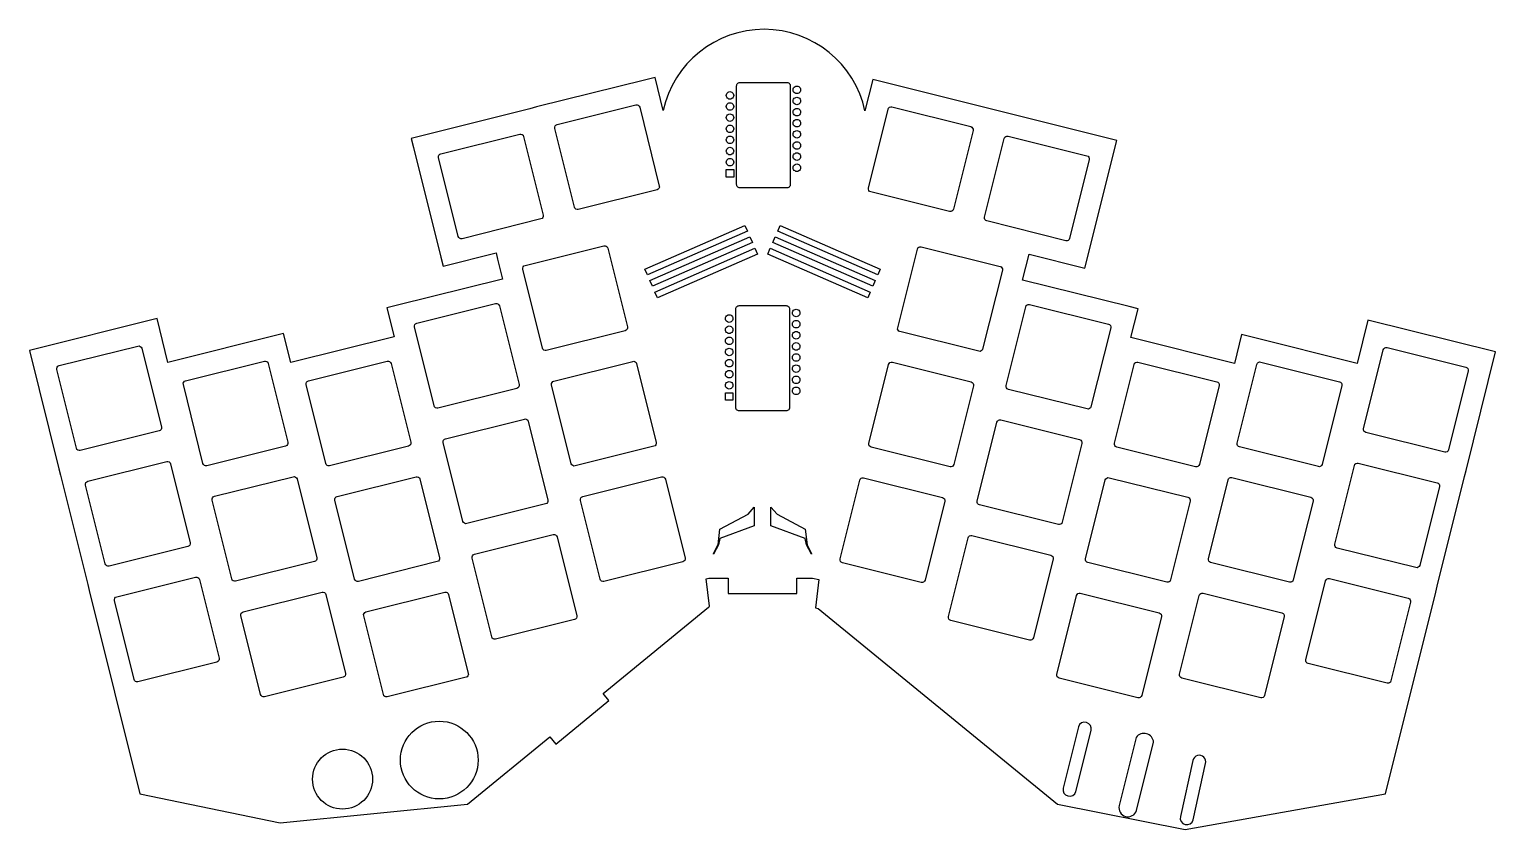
# Model space of a CAD drawing. Header units: millimetres. Extents: x -235 to -1, y -4 to 124.
import ezdxf

# ---------------------------------------------------------------- set-up
doc = ezdxf.new("R2010")
doc.units = ezdxf.units.MM
doc.layers.get('0').update_dxf_attribs({"linetype": 'CONTINUOUS'})

msp = doc.modelspace()

# ---------------------------------------------------------------- linework, layer by layer
for points in [[(-126.45, 31.52), (-126.38, 31.54), (-126.28, 31.65), (-126.82, 36.06), (-126.42, 36.17), (-123.32, 36.17), (-123.32, 33.67), (-112.32, 33.67), (-112.32, 36.17), (-109.81, 36.17), (-108.81, 35.92), (-109.37, 31.42), (-108.93, 31.31), (-70.64, 0), (-50.21, -4.08), (-18.19, 1.65), (-10.15, 33.92), (-9.9, 34.89), (-5.54, 52.4), (-5.3, 53.37), (-0.57, 72.34), (-20.99, 77.43), (-22.72, 70.5), (-39.75, 74.75), (-41.2, 75.12), (-42.35, 70.49), (-58.9, 74.62), (-57.75, 79.24), (-59.2, 79.6), (-76.23, 83.84), (-75.2, 87.96), (-66.27, 85.74), (-61.18, 106.16), (-80.15, 110.89), (-81.22, 111.19), (-100.19, 115.92), (-101.44, 110.88, 0.807551), (-133.7, 110.95), (-135.02, 116.24), (-136.48, 115.88), (-153.99, 111.52), (-155.06, 111.21), (-174.03, 106.49), (-173.67, 105.03), (-169.3, 87.52), (-168.93, 86.06), (-160.45, 88.18), (-160.19, 87.16), (-159.4, 83.99), (-176.43, 79.75), (-177.89, 79.39), (-176.74, 74.76), (-193.28, 70.64), (-194.43, 75.26), (-212.92, 70.65), (-214.67, 77.68), (-235.09, 72.58), (-230.36, 53.61), (-230.12, 52.64), (-225.75, 35.13), (-225.51, 34.16), (-217.4, 1.64), (-195, -3), (-165, 0), (-151.84, 10.76), (-150.89, 9.6), (-142.38, 16.56), (-143.33, 17.72)], [(-137.47, 111.49), (-134.33, 98.87, -0.414214), (-134.69, 98.27), (-147.3, 95.12, -0.414214), (-147.91, 95.49), (-151.05, 108.1, -0.414214), (-150.69, 108.71), (-138.08, 111.85, -0.414214)], [(-84.16, 107.78), (-87.3, 95.16, -0.414214), (-87.91, 94.8), (-100.52, 97.94, -0.414214), (-100.88, 98.55), (-97.74, 111.16, -0.414214), (-97.13, 111.53), (-84.52, 108.38, -0.414214)], [(-156.05, 106.82), (-152.91, 94.21, -0.414214), (-153.27, 93.6), (-165.89, 90.45, -0.414214), (-166.49, 90.82), (-169.64, 103.43, -0.414214), (-169.27, 104.04), (-156.66, 107.18, -0.414214)], [(-65.57, 103.11), (-68.72, 90.49, -0.414214), (-69.32, 90.13), (-81.94, 93.28, -0.414214), (-82.3, 93.88), (-79.16, 106.49, -0.414214), (-78.55, 106.86), (-65.94, 103.71, -0.414214)], [(-142.58, 88.95), (-139.43, 76.34, -0.414214), (-139.8, 75.73), (-152.41, 72.58, -0.414214), (-153.02, 72.95), (-156.16, 85.56, -0.414214), (-155.8, 86.17), (-143.19, 89.31, -0.414214)], [(-79.47, 85.41), (-82.62, 72.8, -0.414214), (-83.22, 72.44), (-95.84, 75.58, -0.414214), (-96.2, 76.19), (-93.06, 88.8, -0.414214), (-92.45, 89.16), (-79.84, 86.02, -0.414214)], [(-159.91, 79.72), (-156.77, 67.11, -0.414214), (-157.13, 66.5), (-169.74, 63.35, -0.414214), (-170.35, 63.72), (-173.5, 76.33, -0.414214), (-173.13, 76.94), (-160.52, 80.08, -0.414214)], [(-62.14, 76.18), (-65.29, 63.57, -0.414214), (-65.89, 63.21), (-78.51, 66.35, -0.414214), (-78.87, 66.96), (-75.72, 79.57, -0.414214), (-75.12, 79.93), (-62.5, 76.79, -0.414214)], [(-217.11, 72.92), (-213.97, 60.3, -0.414214), (-214.33, 59.7), (-226.95, 56.55, -0.414214), (-227.55, 56.92), (-230.7, 69.53, -0.414214), (-230.33, 70.14), (-217.72, 73.28, -0.414214)], [(-4.96, 69.29), (-8.1, 56.68, -0.414214), (-8.71, 56.31), (-21.32, 59.46, -0.414214), (-21.69, 60.06), (-18.54, 72.68, -0.414214), (-17.94, 73.04), (-5.32, 69.9, -0.414214)], [(-196.88, 70.5), (-193.73, 57.89, -0.414214), (-194.1, 57.28), (-206.71, 54.14, -0.414214), (-207.32, 54.5), (-210.46, 67.12, -0.414214), (-210.1, 67.72), (-197.49, 70.87, -0.414214)], [(-177.24, 70.49), (-174.1, 57.88, -0.414214), (-174.46, 57.27), (-187.08, 54.12, -0.414214), (-187.68, 54.49), (-190.83, 67.1, -0.414214), (-190.46, 67.71), (-177.85, 70.85, -0.414214)], [(-137.97, 70.47), (-134.83, 57.85, -0.414214), (-135.19, 57.25), (-147.8, 54.1, -0.414214), (-148.41, 54.46), (-151.55, 67.08, -0.414214), (-151.19, 67.68), (-138.58, 70.83, -0.414214)], [(-84.08, 66.93), (-87.23, 54.32, -0.414214), (-87.83, 53.95), (-100.45, 57.1, -0.414214), (-100.81, 57.7), (-97.67, 70.32, -0.414214), (-97.06, 70.68), (-84.45, 67.54, -0.414214)], [(-44.81, 66.95), (-47.95, 54.34, -0.414214), (-48.56, 53.98), (-61.17, 57.12, -0.414214), (-61.54, 57.73), (-58.39, 70.34, -0.414214), (-57.79, 70.71), (-45.17, 67.56, -0.414214)], [(-25.17, 66.97), (-28.32, 54.35, -0.414214), (-28.92, 53.99), (-41.54, 57.13, -0.414214), (-41.9, 57.74), (-38.76, 70.35, -0.414214), (-38.15, 70.72), (-25.54, 67.57, -0.414214)], [(-155.3, 61.24), (-152.16, 48.62, -0.414214), (-152.52, 48.02), (-165.14, 44.87, -0.414214), (-165.74, 45.23), (-168.89, 57.85, -0.414214), (-168.52, 58.45), (-155.91, 61.6, -0.414214)], [(-66.75, 57.7), (-69.89, 45.09, -0.414214), (-70.5, 44.72), (-83.11, 47.87, -0.414214), (-83.48, 48.47), (-80.33, 61.09, -0.414214), (-79.73, 61.45), (-67.11, 58.31, -0.414214)], [(-212.51, 54.43), (-209.36, 41.82, -0.414214), (-209.73, 41.21), (-222.34, 38.07, -0.414214), (-222.95, 38.43), (-226.09, 51.05, -0.414214), (-225.73, 51.65), (-213.11, 54.8, -0.414214)], [(-9.57, 50.81), (-12.71, 38.19, -0.414214), (-13.32, 37.83), (-25.93, 40.97, -0.414214), (-26.3, 41.58), (-23.15, 54.19, -0.414214), (-22.55, 54.56), (-9.93, 51.41, -0.414214)], [(-192.27, 52.02), (-189.13, 39.4, -0.414214), (-189.49, 38.8), (-202.1, 35.65, -0.414214), (-202.71, 36.02), (-205.85, 48.63, -0.414214), (-205.49, 49.24), (-192.88, 52.38, -0.414214)], [(-172.63, 52.01), (-169.49, 39.39, -0.414214), (-169.85, 38.79), (-182.47, 35.64, -0.414214), (-183.07, 36.01), (-186.22, 48.62, -0.414214), (-185.85, 49.22), (-173.24, 52.37, -0.414214)], [(-133.36, 51.98), (-130.22, 39.37, -0.414214), (-130.58, 38.76), (-143.19, 35.62, -0.414214), (-143.8, 35.98), (-146.95, 48.59, -0.414214), (-146.58, 49.2), (-133.97, 52.35, -0.414214)], [(-88.69, 48.44), (-91.83, 35.83, -0.414214), (-92.44, 35.47), (-105.05, 38.61, -0.414214), (-105.42, 39.22), (-102.27, 51.83, -0.414214), (-101.67, 52.2), (-89.05, 49.05, -0.414214)], [(-49.42, 48.47), (-52.56, 35.86, -0.414214), (-53.17, 35.49), (-65.78, 38.64, -0.414214), (-66.15, 39.24), (-63, 51.86, -0.414214), (-62.4, 52.22), (-49.78, 49.08, -0.414214)], [(-29.78, 48.48), (-32.93, 35.87, -0.414214), (-33.53, 35.5), (-46.15, 38.65, -0.414214), (-46.51, 39.26), (-43.36, 51.87, -0.414214), (-42.76, 52.23), (-30.14, 49.09, -0.414214)], [(-150.69, 42.75), (-147.55, 30.14, -0.414214), (-147.91, 29.53), (-160.53, 26.39, -0.414214), (-161.13, 26.75), (-164.28, 39.36, -0.414214), (-163.91, 39.97), (-151.3, 43.12, -0.414214)], [(-71.36, 39.22), (-74.5, 26.6, -0.414214), (-75.11, 26.24), (-87.72, 29.38, -0.414214), (-88.09, 29.99), (-84.94, 42.6, -0.414214), (-84.34, 42.97), (-71.72, 39.82, -0.414214)], [(-207.9, 35.95), (-204.75, 23.34, -0.414214), (-205.12, 22.73), (-217.73, 19.58, -0.414214), (-218.34, 19.95), (-221.48, 32.56, -0.414214), (-221.12, 33.17), (-208.5, 36.31, -0.414214)], [(-14.18, 32.32), (-17.32, 19.71, -0.414214), (-17.93, 19.34), (-30.54, 22.49, -0.414214), (-30.91, 23.09), (-27.76, 35.71, -0.414214), (-27.15, 36.07), (-14.54, 32.93, -0.414214)], [(-187.66, 33.53), (-184.52, 20.92, -0.414214), (-184.88, 20.31), (-197.5, 17.17, -0.414214), (-198.1, 17.53), (-201.25, 30.15, -0.414214), (-200.88, 30.75), (-188.27, 33.9, -0.414214)], [(-168.03, 33.52), (-164.88, 20.91, -0.414214), (-165.24, 20.3), (-177.86, 17.16, -0.414214), (-178.46, 17.52), (-181.61, 30.13, -0.414214), (-181.25, 30.74), (-168.63, 33.89, -0.414214)], [(-54.03, 29.99), (-57.17, 17.37, -0.414214), (-57.78, 17.01), (-70.39, 20.15, -0.414214), (-70.75, 20.76), (-67.61, 33.37, -0.414214), (-67, 33.74), (-54.39, 30.59, -0.414214)], [(-34.39, 30), (-37.53, 17.38, -0.414214), (-38.14, 17.02), (-50.75, 20.17, -0.414214), (-51.12, 20.77), (-47.97, 33.39, -0.414214), (-47.37, 33.75), (-34.75, 30.6, -0.414214)], [(-69.76, 2.54, 0.936679), (-67.7, 2), (-65.27, 11.78, 0.967157), (-67.31, 12.37)], [(-60.78, -0.23, 0.97258), (-58, -1), (-55.28, 9.9, 0.704857), (-58.06, 10.67)], [(-51, -2, 0.986208), (-48.95, -2.49), (-46.95, 6.51, 1.013985), (-49, 7)]]:
    msp.add_lwpolyline(points, format="xyb", close=True)
for points in [[(-121.43, 98.59), (-121.55, 98.61), (-121.67, 98.65), (-121.77, 98.71), (-121.86, 98.8), (-121.92, 98.9), (-121.96, 99.02), (-121.98, 99.14), (-121.98, 114.89), (-121.96, 115.01), (-121.92, 115.13), (-121.86, 115.24), (-121.77, 115.32), (-121.67, 115.39), (-121.55, 115.43), (-121.43, 115.44), (-113.93, 115.44), (-113.8, 115.43), (-113.69, 115.39), (-113.58, 115.32), (-113.5, 115.24), (-113.43, 115.13), (-113.39, 115.01), (-113.38, 114.89), (-113.38, 99.14), (-113.39, 99.02), (-113.43, 98.9), (-113.5, 98.8), (-113.58, 98.71), (-113.69, 98.65), (-113.8, 98.61), (-113.93, 98.59)], [(-122.87, 113.95), (-122.73, 113.89), (-122.61, 113.8), (-122.51, 113.67), (-122.45, 113.53), (-122.43, 113.37), (-122.45, 113.22), (-122.51, 113.07), (-122.61, 112.95), (-122.73, 112.85), (-122.87, 112.79), (-123.03, 112.77), (-123.19, 112.79), (-123.33, 112.85), (-123.45, 112.95), (-123.55, 113.07), (-123.61, 113.22), (-123.63, 113.37), (-123.61, 113.53), (-123.55, 113.67), (-123.45, 113.8), (-123.33, 113.89), (-123.19, 113.95), (-123.03, 113.97)], [(-111.81, 113.96), (-111.91, 113.84), (-112.03, 113.74), (-112.17, 113.68), (-112.33, 113.66), (-112.49, 113.68), (-112.63, 113.74), (-112.75, 113.84), (-112.85, 113.96), (-112.91, 114.11), (-112.93, 114.26), (-112.91, 114.42), (-112.85, 114.56), (-112.75, 114.69), (-112.63, 114.78), (-112.49, 114.84), (-112.33, 114.86), (-112.17, 114.84), (-112.03, 114.78), (-111.91, 114.69), (-111.81, 114.56), (-111.75, 114.42), (-111.73, 114.26), (-111.75, 114.11)], [(-111.75, 112.33), (-111.81, 112.18), (-111.91, 112.06), (-112.03, 111.96), (-112.17, 111.9), (-112.33, 111.88), (-112.49, 111.9), (-112.63, 111.96), (-112.75, 112.06), (-112.85, 112.18), (-112.91, 112.33), (-112.93, 112.48), (-112.91, 112.64), (-112.85, 112.78), (-112.75, 112.91), (-112.63, 113), (-112.49, 113.06), (-112.33, 113.08), (-112.17, 113.06), (-112.03, 113), (-111.91, 112.91), (-111.81, 112.78), (-111.75, 112.64), (-111.73, 112.48)], [(-122.61, 111.17), (-122.73, 111.07), (-122.87, 111.01), (-123.03, 110.99), (-123.19, 111.01), (-123.33, 111.07), (-123.45, 111.17), (-123.55, 111.29), (-123.61, 111.44), (-123.63, 111.59), (-123.61, 111.75), (-123.55, 111.89), (-123.45, 112.02), (-123.33, 112.11), (-123.19, 112.17), (-123.03, 112.19), (-122.87, 112.17), (-122.73, 112.11), (-122.61, 112.02), (-122.51, 111.89), (-122.45, 111.75), (-122.43, 111.59), (-122.45, 111.44), (-122.51, 111.29)], [(-123.19, 109.23), (-123.33, 109.29), (-123.45, 109.39), (-123.55, 109.51), (-123.61, 109.66), (-123.63, 109.81), (-123.61, 109.97), (-123.55, 110.11), (-123.45, 110.24), (-123.33, 110.33), (-123.19, 110.39), (-123.03, 110.41), (-122.87, 110.39), (-122.73, 110.33), (-122.61, 110.24), (-122.51, 110.11), (-122.45, 109.97), (-122.43, 109.81), (-122.45, 109.66), (-122.51, 109.51), (-122.61, 109.39), (-122.73, 109.29), (-122.87, 109.23), (-123.03, 109.21)], [(-112.17, 110.12), (-112.33, 110.1), (-112.49, 110.12), (-112.63, 110.18), (-112.75, 110.28), (-112.85, 110.4), (-112.91, 110.55), (-112.93, 110.7), (-112.91, 110.86), (-112.85, 111), (-112.75, 111.13), (-112.63, 111.22), (-112.49, 111.28), (-112.33, 111.3), (-112.17, 111.28), (-112.03, 111.22), (-111.91, 111.13), (-111.81, 111), (-111.75, 110.86), (-111.73, 110.7), (-111.75, 110.55), (-111.81, 110.4), (-111.91, 110.28), (-112.03, 110.18)], [(-123.45, 107.61), (-123.55, 107.73), (-123.61, 107.88), (-123.63, 108.03), (-123.61, 108.19), (-123.55, 108.33), (-123.45, 108.46), (-123.33, 108.55), (-123.19, 108.61), (-123.03, 108.63), (-122.87, 108.61), (-122.73, 108.55), (-122.61, 108.46), (-122.51, 108.33), (-122.45, 108.19), (-122.43, 108.03), (-122.45, 107.88), (-122.51, 107.73), (-122.61, 107.61), (-122.73, 107.51), (-122.87, 107.45), (-123.03, 107.43), (-123.19, 107.45), (-123.33, 107.51)], [(-112.93, 108.92), (-112.91, 109.08), (-112.85, 109.22), (-112.75, 109.35), (-112.63, 109.44), (-112.49, 109.5), (-112.33, 109.52), (-112.17, 109.5), (-112.03, 109.44), (-111.91, 109.35), (-111.81, 109.22), (-111.75, 109.08), (-111.73, 108.92), (-111.75, 108.77), (-111.81, 108.62), (-111.91, 108.5), (-112.03, 108.4), (-112.17, 108.34), (-112.33, 108.32), (-112.49, 108.34), (-112.63, 108.4), (-112.75, 108.5), (-112.85, 108.62), (-112.91, 108.77)], [(-123.45, 105.83), (-123.55, 105.95), (-123.61, 106.1), (-123.63, 106.25), (-123.61, 106.41), (-123.55, 106.55), (-123.45, 106.68), (-123.33, 106.77), (-123.19, 106.83), (-123.03, 106.85), (-122.87, 106.83), (-122.73, 106.77), (-122.61, 106.68), (-122.51, 106.55), (-122.45, 106.41), (-122.43, 106.25), (-122.45, 106.1), (-122.51, 105.95), (-122.61, 105.83), (-122.73, 105.73), (-122.87, 105.67), (-123.03, 105.65), (-123.19, 105.67), (-123.33, 105.73)], [(-111.75, 106.99), (-111.81, 106.84), (-111.91, 106.72), (-112.03, 106.62), (-112.17, 106.56), (-112.33, 106.54), (-112.49, 106.56), (-112.63, 106.62), (-112.75, 106.72), (-112.85, 106.84), (-112.91, 106.99), (-112.93, 107.14), (-112.91, 107.3), (-112.85, 107.44), (-112.75, 107.57), (-112.63, 107.66), (-112.49, 107.72), (-112.33, 107.74), (-112.17, 107.72), (-112.03, 107.66), (-111.91, 107.57), (-111.81, 107.44), (-111.75, 107.3), (-111.73, 107.14)], [(-112.75, 105.79), (-112.63, 105.88), (-112.49, 105.94), (-112.33, 105.96), (-112.17, 105.94), (-112.03, 105.88), (-111.91, 105.79), (-111.81, 105.66), (-111.75, 105.52), (-111.73, 105.36), (-111.75, 105.21), (-111.81, 105.06), (-111.91, 104.94), (-112.03, 104.84), (-112.17, 104.78), (-112.33, 104.76), (-112.49, 104.78), (-112.63, 104.84), (-112.75, 104.94), (-112.85, 105.06), (-112.91, 105.21), (-112.93, 105.36), (-112.91, 105.52), (-112.85, 105.66)], [(-122.51, 104.77), (-122.45, 104.63), (-122.43, 104.47), (-122.45, 104.32), (-122.51, 104.17), (-122.61, 104.05), (-122.73, 103.95), (-122.87, 103.89), (-123.03, 103.87), (-123.19, 103.89), (-123.33, 103.95), (-123.45, 104.05), (-123.55, 104.17), (-123.61, 104.32), (-123.63, 104.47), (-123.61, 104.63), (-123.55, 104.77), (-123.45, 104.9), (-123.33, 104.99), (-123.19, 105.05), (-123.03, 105.07), (-122.87, 105.05), (-122.73, 104.99), (-122.61, 104.9)], [(-122.73, 102.17), (-122.87, 102.11), (-123.03, 102.09), (-123.19, 102.11), (-123.33, 102.17), (-123.45, 102.27), (-123.55, 102.39), (-123.61, 102.54), (-123.63, 102.69), (-123.61, 102.85), (-123.55, 102.99), (-123.45, 103.12), (-123.33, 103.21), (-123.19, 103.27), (-123.03, 103.29), (-122.87, 103.27), (-122.73, 103.21), (-122.61, 103.12), (-122.51, 102.99), (-122.45, 102.85), (-122.43, 102.69), (-122.45, 102.54), (-122.51, 102.39), (-122.61, 102.27)], [(-112.85, 103.88), (-112.75, 104.01), (-112.63, 104.1), (-112.49, 104.16), (-112.33, 104.18), (-112.17, 104.16), (-112.03, 104.1), (-111.91, 104.01), (-111.81, 103.88), (-111.75, 103.74), (-111.73, 103.58), (-111.75, 103.43), (-111.81, 103.28), (-111.91, 103.16), (-112.03, 103.06), (-112.17, 103), (-112.33, 102.98), (-112.49, 103), (-112.63, 103.06), (-112.75, 103.16), (-112.85, 103.28), (-112.91, 103.43), (-112.93, 103.58), (-112.91, 103.74)], [(-122.43, 100.31), (-123.63, 100.31), (-123.63, 101.51), (-122.43, 101.51)], [(-112.03, 101.28), (-112.17, 101.22), (-112.33, 101.2), (-112.49, 101.22), (-112.63, 101.28), (-112.75, 101.38), (-112.85, 101.5), (-112.91, 101.65), (-112.93, 101.8), (-112.91, 101.96), (-112.85, 102.1), (-112.75, 102.23), (-112.63, 102.32), (-112.49, 102.38), (-112.33, 102.4), (-112.17, 102.38), (-112.03, 102.32), (-111.91, 102.23), (-111.81, 102.1), (-111.75, 101.96), (-111.73, 101.8), (-111.75, 101.65), (-111.81, 101.5), (-111.91, 101.38)], [(-120.64, 92.58), (-120.24, 91.66), (-136.24, 84.66), (-136.64, 85.58)], [(-115, 92.58), (-99, 85.58), (-99.4, 84.66), (-115.4, 91.66)], [(-135.84, 83.75), (-119.84, 90.75), (-119.44, 89.83), (-135.44, 82.83)], [(-99.8, 83.75), (-100.2, 82.83), (-116.2, 89.83), (-115.8, 90.75)], [(-135.04, 81.92), (-119.04, 88.92), (-118.64, 88), (-134.64, 81)], [(-100.6, 81.92), (-101, 81), (-117, 88), (-116.6, 88.92)], [(-122.08, 79.31), (-122.04, 79.43), (-121.98, 79.54), (-121.89, 79.62), (-121.79, 79.69), (-121.67, 79.73), (-121.55, 79.74), (-114.05, 79.74), (-113.93, 79.73), (-113.81, 79.69), (-113.7, 79.62), (-113.62, 79.54), (-113.55, 79.43), (-113.51, 79.31), (-113.5, 79.19), (-113.5, 63.44), (-113.51, 63.32), (-113.55, 63.2), (-113.62, 63.1), (-113.7, 63.01), (-113.81, 62.95), (-113.93, 62.91), (-114.05, 62.89), (-121.55, 62.89), (-121.67, 62.91), (-121.79, 62.95), (-121.89, 63.01), (-121.98, 63.1), (-122.04, 63.2), (-122.08, 63.32), (-122.1, 63.44), (-122.1, 79.19)], [(-123.45, 78.19), (-123.31, 78.25), (-123.15, 78.27), (-122.99, 78.25), (-122.85, 78.19), (-122.73, 78.1), (-122.63, 77.97), (-122.57, 77.83), (-122.55, 77.67), (-122.57, 77.52), (-122.63, 77.37), (-122.73, 77.25), (-122.85, 77.15), (-122.99, 77.09), (-123.15, 77.07), (-123.31, 77.09), (-123.45, 77.15), (-123.57, 77.25), (-123.67, 77.37), (-123.73, 77.52), (-123.75, 77.67), (-123.73, 77.83), (-123.67, 77.97), (-123.57, 78.1)], [(-112.45, 77.96), (-112.61, 77.98), (-112.75, 78.04), (-112.87, 78.14), (-112.97, 78.26), (-113.03, 78.41), (-113.05, 78.56), (-113.03, 78.72), (-112.97, 78.86), (-112.87, 78.99), (-112.75, 79.08), (-112.61, 79.14), (-112.45, 79.16), (-112.29, 79.14), (-112.15, 79.08), (-112.03, 78.99), (-111.93, 78.86), (-111.87, 78.72), (-111.85, 78.56), (-111.87, 78.41), (-111.93, 78.26), (-112.03, 78.14), (-112.15, 78.04), (-112.29, 77.98)], [(-122.73, 75.47), (-122.85, 75.37), (-122.99, 75.31), (-123.15, 75.29), (-123.31, 75.31), (-123.45, 75.37), (-123.57, 75.47), (-123.67, 75.59), (-123.73, 75.74), (-123.75, 75.89), (-123.73, 76.05), (-123.67, 76.19), (-123.57, 76.32), (-123.45, 76.41), (-123.31, 76.47), (-123.15, 76.49), (-122.99, 76.47), (-122.85, 76.41), (-122.73, 76.32), (-122.63, 76.19), (-122.57, 76.05), (-122.55, 75.89), (-122.57, 75.74), (-122.63, 75.59)], [(-111.93, 77.08), (-111.87, 76.94), (-111.85, 76.78), (-111.87, 76.63), (-111.93, 76.48), (-112.03, 76.36), (-112.15, 76.26), (-112.29, 76.2), (-112.45, 76.18), (-112.61, 76.2), (-112.75, 76.26), (-112.87, 76.36), (-112.97, 76.48), (-113.03, 76.63), (-113.05, 76.78), (-113.03, 76.94), (-112.97, 77.08), (-112.87, 77.21), (-112.75, 77.3), (-112.61, 77.36), (-112.45, 77.38), (-112.29, 77.36), (-112.15, 77.3), (-112.03, 77.21)], [(-111.87, 74.85), (-111.93, 74.7), (-112.03, 74.58), (-112.15, 74.48), (-112.29, 74.42), (-112.45, 74.4), (-112.61, 74.42), (-112.75, 74.48), (-112.87, 74.58), (-112.97, 74.7), (-113.03, 74.85), (-113.05, 75), (-113.03, 75.16), (-112.97, 75.3), (-112.87, 75.43), (-112.75, 75.52), (-112.61, 75.58), (-112.45, 75.6), (-112.29, 75.58), (-112.15, 75.52), (-112.03, 75.43), (-111.93, 75.3), (-111.87, 75.16), (-111.85, 75)], [(-122.55, 74.11), (-122.57, 73.96), (-122.63, 73.81), (-122.73, 73.69), (-122.85, 73.59), (-122.99, 73.53), (-123.15, 73.51), (-123.31, 73.53), (-123.45, 73.59), (-123.57, 73.69), (-123.67, 73.81), (-123.73, 73.96), (-123.75, 74.11), (-123.73, 74.27), (-123.67, 74.41), (-123.57, 74.54), (-123.45, 74.63), (-123.31, 74.69), (-123.15, 74.71), (-122.99, 74.69), (-122.85, 74.63), (-122.73, 74.54), (-122.63, 74.41), (-122.57, 74.27)], [(-123.57, 72.76), (-123.45, 72.85), (-123.31, 72.91), (-123.15, 72.93), (-122.99, 72.91), (-122.85, 72.85), (-122.73, 72.76), (-122.63, 72.63), (-122.57, 72.49), (-122.55, 72.33), (-122.57, 72.18), (-122.63, 72.03), (-122.73, 71.91), (-122.85, 71.81), (-122.99, 71.75), (-123.15, 71.73), (-123.31, 71.75), (-123.45, 71.81), (-123.57, 71.91), (-123.67, 72.03), (-123.73, 72.18), (-123.75, 72.33), (-123.73, 72.49), (-123.67, 72.63)], [(-111.87, 73.38), (-111.85, 73.22), (-111.87, 73.07), (-111.93, 72.92), (-112.03, 72.8), (-112.15, 72.7), (-112.29, 72.64), (-112.45, 72.62), (-112.61, 72.64), (-112.75, 72.7), (-112.87, 72.8), (-112.97, 72.92), (-113.03, 73.07), (-113.05, 73.22), (-113.03, 73.38), (-112.97, 73.52), (-112.87, 73.65), (-112.75, 73.74), (-112.61, 73.8), (-112.45, 73.82), (-112.29, 73.8), (-112.15, 73.74), (-112.03, 73.65), (-111.93, 73.52)], [(-123.15, 69.95), (-123.31, 69.97), (-123.45, 70.03), (-123.57, 70.13), (-123.67, 70.25), (-123.73, 70.4), (-123.75, 70.55), (-123.73, 70.71), (-123.67, 70.85), (-123.57, 70.98), (-123.45, 71.07), (-123.31, 71.13), (-123.15, 71.15), (-122.99, 71.13), (-122.85, 71.07), (-122.73, 70.98), (-122.63, 70.85), (-122.57, 70.71), (-122.55, 70.55), (-122.57, 70.4), (-122.63, 70.25), (-122.73, 70.13), (-122.85, 70.03), (-122.99, 69.97)], [(-112.97, 71.74), (-112.87, 71.87), (-112.75, 71.96), (-112.61, 72.02), (-112.45, 72.04), (-112.29, 72.02), (-112.15, 71.96), (-112.03, 71.87), (-111.93, 71.74), (-111.87, 71.6), (-111.85, 71.44), (-111.87, 71.29), (-111.93, 71.14), (-112.03, 71.02), (-112.15, 70.92), (-112.29, 70.86), (-112.45, 70.84), (-112.61, 70.86), (-112.75, 70.92), (-112.87, 71.02), (-112.97, 71.14), (-113.03, 71.29), (-113.05, 71.44), (-113.03, 71.6)], [(-123.31, 68.19), (-123.45, 68.25), (-123.57, 68.35), (-123.67, 68.47), (-123.73, 68.62), (-123.75, 68.77), (-123.73, 68.93), (-123.67, 69.07), (-123.57, 69.2), (-123.45, 69.29), (-123.31, 69.35), (-123.15, 69.37), (-122.99, 69.35), (-122.85, 69.29), (-122.73, 69.2), (-122.63, 69.07), (-122.57, 68.93), (-122.55, 68.77), (-122.57, 68.62), (-122.63, 68.47), (-122.73, 68.35), (-122.85, 68.25), (-122.99, 68.19), (-123.15, 68.17)], [(-112.45, 70.26), (-112.29, 70.24), (-112.15, 70.18), (-112.03, 70.09), (-111.93, 69.96), (-111.87, 69.82), (-111.85, 69.66), (-111.87, 69.51), (-111.93, 69.36), (-112.03, 69.24), (-112.15, 69.14), (-112.29, 69.08), (-112.45, 69.06), (-112.61, 69.08), (-112.75, 69.14), (-112.87, 69.24), (-112.97, 69.36), (-113.03, 69.51), (-113.05, 69.66), (-113.03, 69.82), (-112.97, 69.96), (-112.87, 70.09), (-112.75, 70.18), (-112.61, 70.24)], [(-112.03, 67.46), (-112.15, 67.36), (-112.29, 67.3), (-112.45, 67.28), (-112.61, 67.3), (-112.75, 67.36), (-112.87, 67.46), (-112.97, 67.58), (-113.03, 67.73), (-113.05, 67.88), (-113.03, 68.04), (-112.97, 68.18), (-112.87, 68.31), (-112.75, 68.4), (-112.61, 68.46), (-112.45, 68.48), (-112.29, 68.46), (-112.15, 68.4), (-112.03, 68.31), (-111.93, 68.18), (-111.87, 68.04), (-111.85, 67.88), (-111.87, 67.73), (-111.93, 67.58)], [(-123.45, 67.51), (-123.31, 67.57), (-123.15, 67.59), (-122.99, 67.57), (-122.85, 67.51), (-122.73, 67.42), (-122.63, 67.29), (-122.57, 67.15), (-122.55, 66.99), (-122.57, 66.84), (-122.63, 66.69), (-122.73, 66.57), (-122.85, 66.47), (-122.99, 66.41), (-123.15, 66.39), (-123.31, 66.41), (-123.45, 66.47), (-123.57, 66.57), (-123.67, 66.69), (-123.73, 66.84), (-123.75, 66.99), (-123.73, 67.15), (-123.67, 67.29), (-123.57, 67.42)], [(-123.75, 64.61), (-123.75, 65.81), (-122.55, 65.81), (-122.55, 64.61)], [(-113.03, 66.26), (-112.97, 66.4), (-112.87, 66.53), (-112.75, 66.62), (-112.61, 66.68), (-112.45, 66.7), (-112.29, 66.68), (-112.15, 66.62), (-112.03, 66.53), (-111.93, 66.4), (-111.87, 66.26), (-111.85, 66.1), (-111.87, 65.95), (-111.93, 65.8), (-112.03, 65.68), (-112.15, 65.58), (-112.29, 65.52), (-112.45, 65.5), (-112.61, 65.52), (-112.75, 65.58), (-112.87, 65.68), (-112.97, 65.8), (-113.03, 65.95), (-113.05, 66.1)], [(-124.94, 41.5), (-124.64, 44), (-120.13, 46.38), (-119.14, 47.5), (-119.14, 44.5), (-124.64, 42.5), (-124.84, 41.5), (-125.64, 40), (-125.67, 40.09), (-124.95, 41.47)], [(-115.5, 46.38), (-111, 44), (-110.7, 41.5), (-110.69, 41.47), (-109.97, 40.09), (-110, 40), (-110.8, 41.5), (-111, 42.5), (-116.5, 44.5), (-116.5, 47.5)]]:
    msp.add_lwpolyline(points, close=True)
for centre, radius in [((-169.53, 7.05), 6.22), ((-185, 4), 4.8)]:
    msp.add_circle(centre, radius)

doc.saveas('drawing.dxf')
